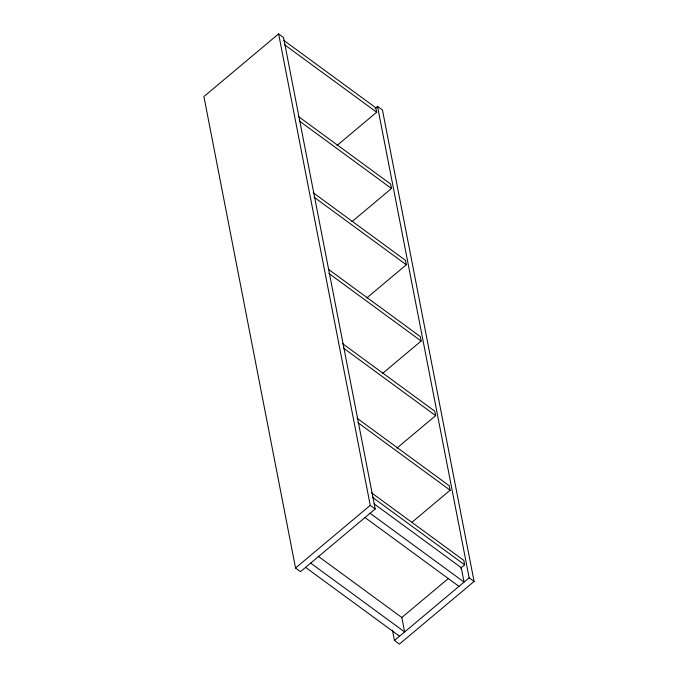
<?xml version="1.0" encoding="UTF-8"?>
<svg xmlns="http://www.w3.org/2000/svg" width="678" height="678" viewBox="0 0 678 678"><rect width="100%" height="100%" fill="white"/><g stroke="black" fill="none" stroke-linecap="round" stroke-linejoin="round"><path stroke-width="1.02" d="M278.607 33.9L203.909 96.556L295.549 568.02L300.498 571.647L375.197 508.992L283.548 37.519L278.607 33.9L370.247 505.373L375.197 508.992M375.095 108.378L377.502 106.353L382.451 109.98L474.091 581.444L399.393 644.1L394.452 640.481L392.435 630.091M337.059 145.448L376.671 112.226L375.807 107.777L283.557 40.197M351.882 221.723L391.494 188.492L390.63 184.052L298.388 116.472M366.713 297.989L406.325 264.767L405.461 260.318L313.211 192.738M382.341 373.578L421.148 341.034L420.284 336.585L328.889 269.632M396.842 448.183L435.649 415.631L434.784 411.19L342.534 343.61M295.549 568.02L370.247 505.373M412.156 522.102L450.15 490.228L449.285 485.787L357.035 418.207M401.588 617.717L448.48 578.393M460.608 568.223L464.65 564.833L463.786 560.384L371.536 492.804M394.452 640.481L469.151 577.826L377.502 106.353M284.421 44.646L376.671 112.226M299.252 120.913L391.494 188.492M314.075 197.188L406.325 264.767M328.898 273.454L421.148 341.034M343.399 348.051L435.649 415.631M357.899 422.648L450.15 490.228M372.4 497.254L464.65 564.833M374.129 503.856L461.252 567.681L464.057 582.097L370.103 513.263M469.151 577.826L474.091 581.444M365.01 517.534L458.964 586.368M318.126 556.197L401.834 617.514L404.639 631.93L310.677 563.104M305.583 567.376L399.545 636.201"/></g></svg>
